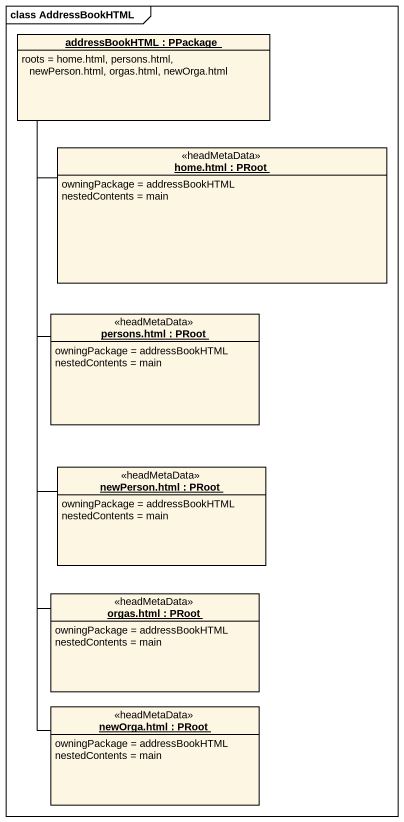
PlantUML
@startuml
mainframe class AddressBookHTML
hide circle
hide empty members
object "addressBookHTML : PPackage" as addressBookHTML {
  roots = home.html, persons.html, newPerson.html, orgas.html, newOrga.html
}
object "home.html : PRoot" as home_html <<headMetaData>> {
  owningPackage = addressBookHTML
  nestedContents = main
}
object "persons.html : PRoot" as persons_html <<headMetaData>> {
  owningPackage = addressBookHTML
  nestedContents = main
}
object "newPerson.html : PRoot" as newPerson_html <<headMetaData>> {
  owningPackage = addressBookHTML
  nestedContents = main
}
object "orgas.html : PRoot" as orgas_html <<headMetaData>> {
  owningPackage = addressBookHTML
  nestedContents = main
}
object "newOrga.html : PRoot" as newOrga_html <<headMetaData>> {
  owningPackage = addressBookHTML
  nestedContents = main
}
home_html -up- addressBookHTML
persons_html -up- addressBookHTML
newPerson_html -up- addressBookHTML
orgas_html -up- addressBookHTML
newOrga_html -up- addressBookHTML
@enduml
